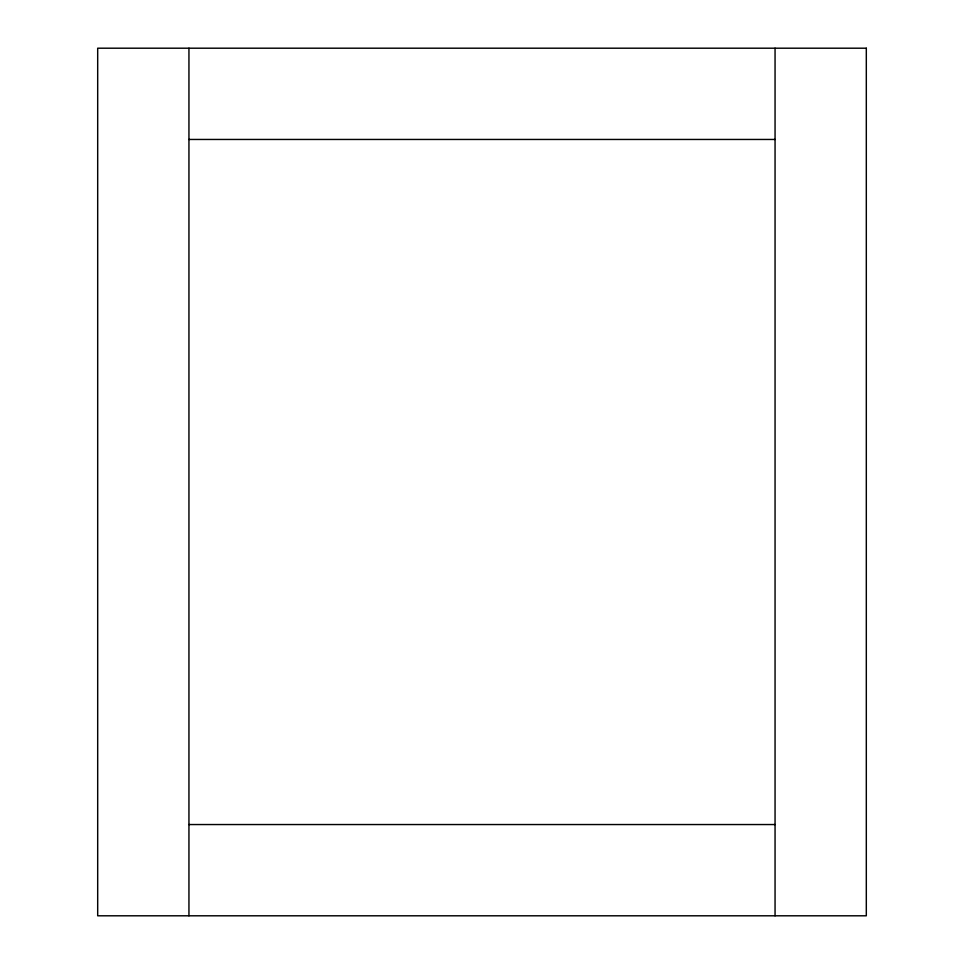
<?xml version="1.0" encoding="UTF-8"?>
<svg xmlns="http://www.w3.org/2000/svg" width="964" height="964" viewBox="0 0 964 964"><rect width="100%" height="100%" fill="white"/><g stroke="black" fill="none" stroke-linecap="round" stroke-linejoin="round"><path stroke-width="1.45" d="M188.944 139.455L775.056 139.455M188.944 824.545L775.056 824.545M775.056 48.2L775.056 915.8M188.944 48.2L188.944 915.8M866.311 48.2L97.689 48.2L97.689 915.8L866.311 915.8L866.311 48.2"/></g></svg>
